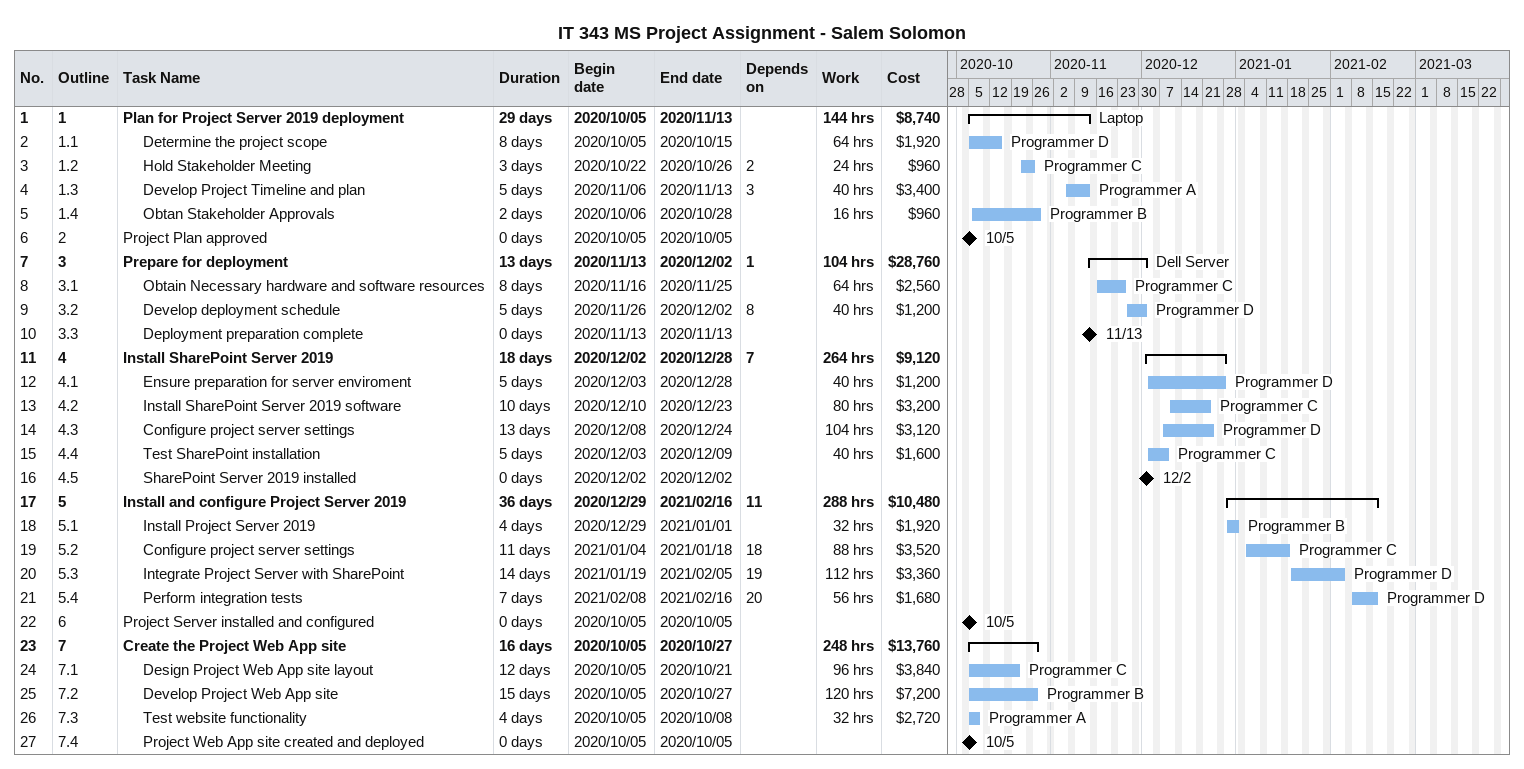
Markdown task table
IT 343 MS Project Assignment - Salem Solomon

| ID | WBS | Task | Duration | Start | Finish | Predecessors | Resources | Work (h) | Cost ($) |
|---|---|---|---|---|---|---|---|---|---|
| 1 | 1 | **Plan for Project Server 2019 deployment** | 29d | 2020-10-05 | 2020-11-13 |  | Laptop | 144 | 8740 |
| 2 | 1.1 | Determine the project scope | 8d | 2020-10-05 | 2020-10-15 |  | Programmer D | 64 | 1920 |
| 3 | 1.2 | Hold Stakeholder Meeting | 3d | 2020-10-22 | 2020-10-26 | 2 | Programmer C | 24 | 960 |
| 4 | 1.3 | Develop Project Timeline and plan | 5d | 2020-11-06 | 2020-11-13 | 3 | Programmer A | 40 | 3400 |
| 5 | 1.4 | Obtan Stakeholder Approvals | 2d | 2020-10-06 | 2020-10-28 |  | Programmer B | 16 | 960 |
| 6 | 2 | Project Plan approved | 0d | 2020-10-05 | 2020-10-05 |  |  |  |  |
| 7 | 3 | **Prepare for deployment** | 13d | 2020-11-13 | 2020-12-02 | 1 | Dell Server | 104 | 28760 |
| 8 | 3.1 | Obtain Necessary hardware and software resources | 8d | 2020-11-16 | 2020-11-25 |  | Programmer C | 64 | 2560 |
| 9 | 3.2 | Develop deployment schedule | 5d | 2020-11-26 | 2020-12-02 | 8 | Programmer D | 40 | 1200 |
| 10 | 3.3 | Deployment preparation complete | 0d | 2020-11-13 | 2020-11-13 |  |  |  |  |
| 11 | 4 | **Install SharePoint Server 2019** | 18d | 2020-12-02 | 2020-12-28 | 7 |  | 264 | 9120 |
| 12 | 4.1 | Ensure preparation for server enviroment | 5d | 2020-12-03 | 2020-12-28 |  | Programmer D | 40 | 1200 |
| 13 | 4.2 | Install SharePoint Server 2019 software | 10d | 2020-12-10 | 2020-12-23 |  | Programmer C | 80 | 3200 |
| 14 | 4.3 | Configure project server settings | 13d | 2020-12-08 | 2020-12-24 |  | Programmer D | 104 | 3120 |
| 15 | 4.4 | Test SharePoint installation | 5d | 2020-12-03 | 2020-12-09 |  | Programmer C | 40 | 1600 |
| 16 | 4.5 | SharePoint Server 2019 installed | 0d | 2020-12-02 | 2020-12-02 |  |  |  |  |
| 17 | 5 | **Install and configure Project Server 2019** | 36d | 2020-12-29 | 2021-02-16 | 11 |  | 288 | 10480 |
| 18 | 5.1 | Install Project Server 2019 | 4d | 2020-12-29 | 2021-01-01 |  | Programmer B | 32 | 1920 |
| 19 | 5.2 | Configure project server settings | 11d | 2021-01-04 | 2021-01-18 | 18 | Programmer C | 88 | 3520 |
| 20 | 5.3 | Integrate Project Server with SharePoint | 14d | 2021-01-19 | 2021-02-05 | 19 | Programmer D | 112 | 3360 |
| 21 | 5.4 | Perform integration tests | 7d | 2021-02-08 | 2021-02-16 | 20 | Programmer D | 56 | 1680 |
| 22 | 6 | Project Server installed and configured | 0d | 2020-10-05 | 2020-10-05 |  |  |  |  |
| 23 | 7 | **Create the Project Web App site** | 16d | 2020-10-05 | 2020-10-27 |  |  | 248 | 13760 |
| 24 | 7.1 | Design Project Web App site layout | 12d | 2020-10-05 | 2020-10-21 |  | Programmer C | 96 | 3840 |
| 25 | 7.2 | Develop Project Web App site | 15d | 2020-10-05 | 2020-10-27 |  | Programmer B | 120 | 7200 |
| 26 | 7.3 | Test website functionality | 4d | 2020-10-05 | 2020-10-08 |  | Programmer A | 32 | 2720 |
| 27 | 7.4 | Project Web App site created and deployed | 0d | 2020-10-05 | 2020-10-05 |  |  |  |  |
